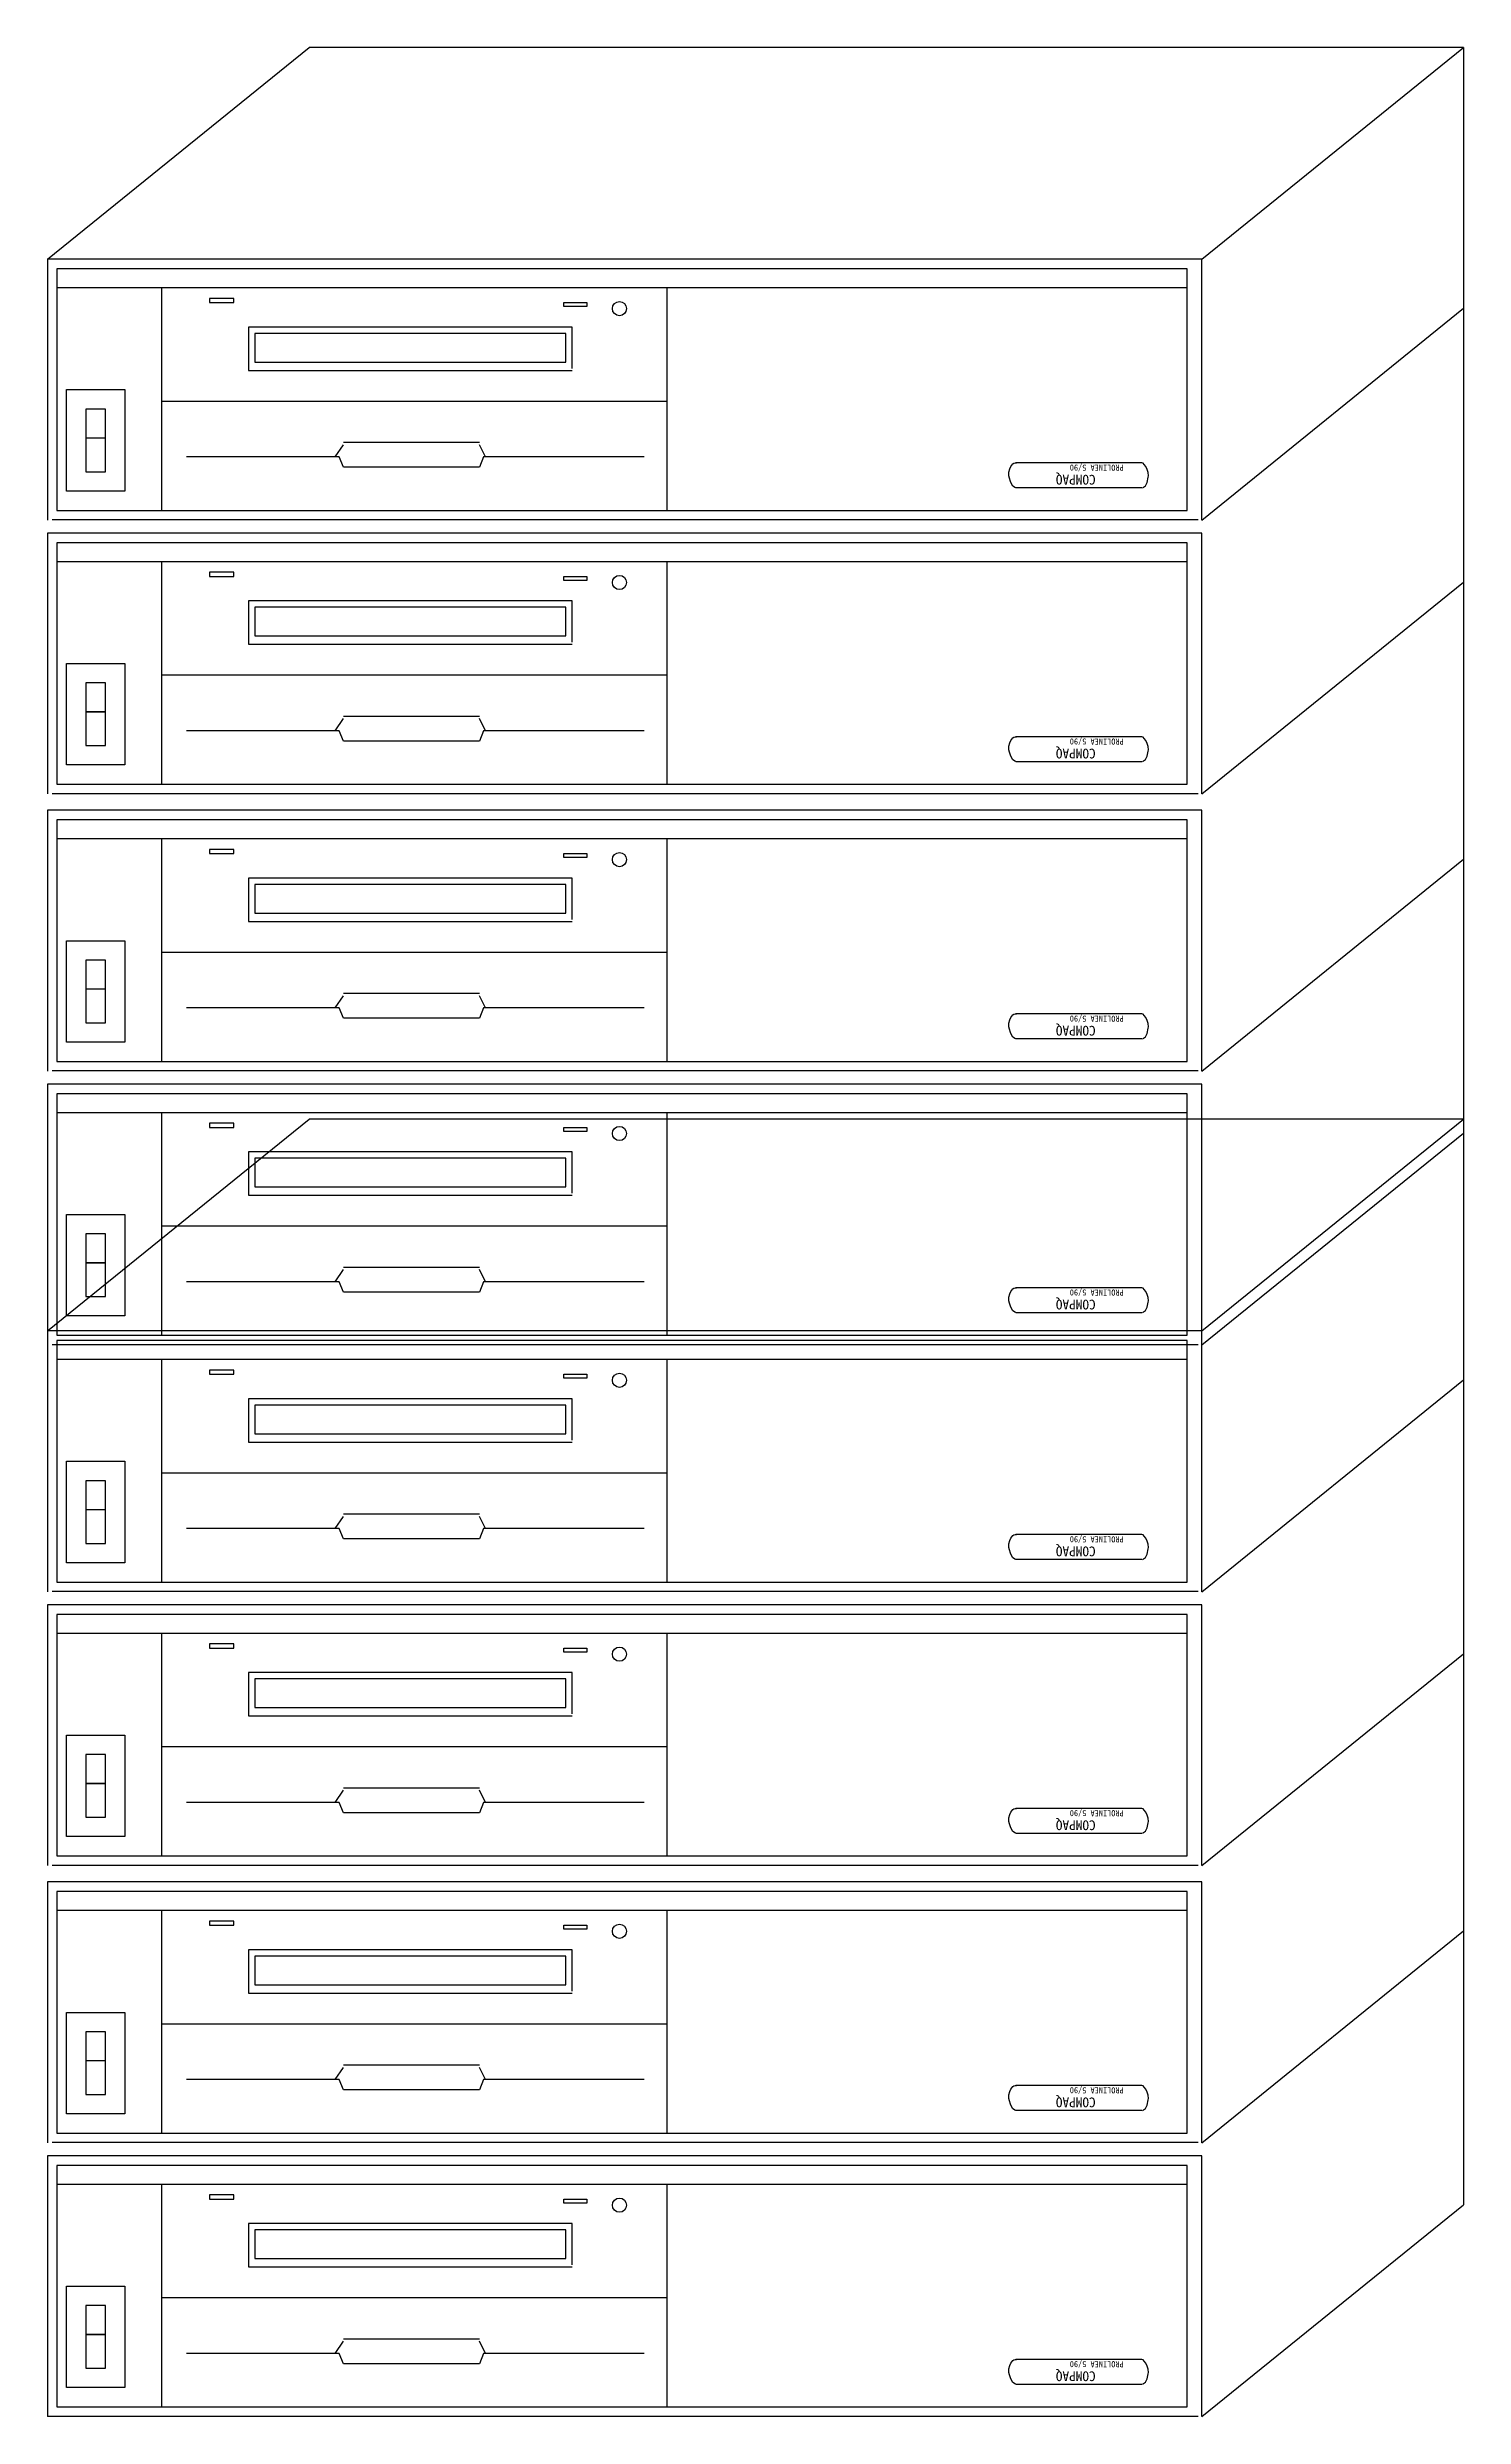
# Model space of a CAD drawing. Header units: inches. Extents: x 0 to 5.23, y 0 to 8.75.
import ezdxf

# ---------------------------------------------------------------- set-up
doc = ezdxf.new("R2010")
doc.units = ezdxf.units.IN
doc.header["$MEASUREMENT"] = 0
doc.layers.add('PIS系统', color=7, linetype='Continuous')
doc.styles.add('HZ', font='', dxfattribs={"width": 0.8})
doc.styles.get('HZ').set_extended_font_data('SimSun')

msp = doc.modelspace()

# ---------------------------------------------------------------- linework, layer by layer
at = {"layer": 'PIS系统', "color": 7, "linetype": 'Continuous'}
for p, q in [((0, 7.9635), (0.9666, 8.7457)), ((5.228, 8.7457), (0.9666, 8.7457)), ((4.2615, 7.9635), (5.228, 8.7457)), ((5.228, 8.7457), (5.228, 4.7381)), ((0, 7.9635), (0, 7.0009)), ((4.2615, 7.9635), (0, 7.9635)), ((4.2615, 7.0009), (4.2615, 7.9635)), ((0.0354, 7.9278), (0.0354, 7.0366)), ((4.2072, 7.9278), (0.0354, 7.9278)), ((4.2072, 7.0366), (4.2072, 7.9278)), ((4.2056, 7.8576), (0.0341, 7.8576)), ((0.4229, 7.0359), (0.4229, 7.8576)), ((0.5981, 7.8191), (0.5981, 7.8039)), ((0.6888, 7.8191), (0.5981, 7.8191)), ((0.5981, 7.8039), (0.6888, 7.8039)), ((0.6888, 7.8039), (0.6888, 7.8191)), ((1.9064, 7.8039), (1.991, 7.8039)), ((1.9064, 7.7886), (1.9064, 7.8039)), ((1.991, 7.7886), (1.9064, 7.7886)), ((1.991, 7.8039), (1.991, 7.7886)), ((2.287, 7.8576), (2.287, 7.0359)), ((1.9376, 7.7131), (0.7421, 7.7131)), ((0.7421, 7.7131), (0.7421, 7.5534)), ((1.9376, 7.5607), (1.9376, 7.7131)), ((4.2615, 7.0009), (5.228, 7.783)), ((1.9144, 7.6899), (0.7653, 7.6899)), ((0.7653, 7.6899), (0.7653, 7.5839)), ((1.9144, 7.5839), (1.9144, 7.6899)), ((0.7421, 7.5534), (1.9376, 7.5534)), ((0.7653, 7.5839), (1.9144, 7.5839)), ((0.0708, 7.4822), (0.2855, 7.4822)), ((0.0708, 7.108), (0.0708, 7.4822)), ((0.2855, 7.4822), (0.2855, 7.108)), ((2.287, 7.4387), (0.4229, 7.4387)), ((0.2147, 7.4107), (0.1416, 7.4107)), ((0.1416, 7.4107), (0.1416, 7.1794)), ((0.2147, 7.1794), (0.2147, 7.4107)), ((0.2136, 7.3036), (0.1416, 7.3036)), ((0.2133, 7.3028), (0.1418, 7.3028)), ((1.0624, 7.234), (1.0926, 7.279)), ((1.5952, 7.287), (1.0926, 7.287)), ((1.6173, 7.234), (1.5952, 7.279)), ((0.1416, 7.1794), (0.2147, 7.1794)), ((1.0775, 7.234), (0.5135, 7.234)), ((1.0926, 7.1956), (1.0775, 7.234)), ((1.5952, 7.1956), (1.0926, 7.1956)), ((1.6103, 7.234), (1.5952, 7.1956)), ((2.2035, 7.234), (1.6103, 7.234)), ((3.5498, 7.1775), (3.5535, 7.1896)), ((3.5498, 7.1641), (3.5498, 7.1775)), ((3.5535, 7.1896), (3.5572, 7.1982)), ((3.5572, 7.1982), (3.5644, 7.2079)), ((3.5644, 7.2079), (3.5681, 7.2103)), ((3.5681, 7.2103), (3.573, 7.2116)), ((3.573, 7.2116), (3.5778, 7.2116)), ((4.0396, 7.2117), (3.5748, 7.2117)), ((4.0452, 7.2103), (4.0403, 7.2116)), ((4.0489, 7.2054), (4.0452, 7.2103)), ((4.055, 7.1982), (4.0489, 7.2054)), ((4.0598, 7.1872), (4.055, 7.1982)), ((4.0634, 7.1763), (4.0598, 7.1872)), ((4.0647, 7.1641), (4.0634, 7.1763)), ((0.2855, 7.108), (0.0708, 7.108)), ((3.5522, 7.1556), (3.5498, 7.1641)), ((3.5559, 7.1434), (3.5522, 7.1556)), ((3.5596, 7.135), (3.5559, 7.1434)), ((3.5644, 7.1264), (3.5596, 7.135)), ((3.5741, 7.1203), (3.5644, 7.1264)), ((4.0396, 7.1199), (3.5748, 7.1199)), ((4.0428, 7.1203), (4.0537, 7.1277)), ((4.0537, 7.1277), (4.0598, 7.1398)), ((4.0598, 7.1398), (4.0634, 7.1592)), ((4.0634, 7.1592), (4.0647, 7.1641)), ((4.2486, 7.0018), (0.018, 7.0018)), ((0.0354, 7.0366), (4.2072, 7.0366)), ((0, 6.9524), (0, 5.9898)), ((4.2615, 6.9524), (0, 6.9524)), ((0.0354, 6.9167), (0.0354, 6.0256)), ((4.2072, 6.9167), (0.0354, 6.9167)), ((4.2072, 6.0256), (4.2072, 6.9167)), ((4.2615, 5.9898), (4.2615, 6.9524)), ((4.2056, 6.8466), (0.0341, 6.8466)), ((0.4229, 6.0248), (0.4229, 6.8466)), ((2.287, 6.8466), (2.287, 6.0248)), ((0.5981, 6.8081), (0.5981, 6.7928)), ((0.6888, 6.8081), (0.5981, 6.8081)), ((0.5981, 6.7928), (0.6888, 6.7928)), ((0.6888, 6.7928), (0.6888, 6.8081)), ((1.9064, 6.7776), (1.9064, 6.7928)), ((1.9064, 6.7928), (1.991, 6.7928)), ((1.991, 6.7776), (1.9064, 6.7776)), ((1.991, 6.7928), (1.991, 6.7776)), ((4.2615, 5.9898), (5.228, 6.772)), ((1.9376, 6.7021), (0.7421, 6.7021)), ((0.7421, 6.7021), (0.7421, 6.5424)), ((1.9144, 6.6789), (0.7653, 6.6789)), ((0.7653, 6.6789), (0.7653, 6.5729)), ((1.9144, 6.5729), (1.9144, 6.6789)), ((1.9376, 6.5497), (1.9376, 6.7021)), ((0.7653, 6.5729), (1.9144, 6.5729)), ((0.7421, 6.5424), (1.9376, 6.5424)), ((0.0708, 6.4711), (0.2855, 6.4711)), ((0.0708, 6.097), (0.0708, 6.4711)), ((0.2147, 6.3997), (0.1416, 6.3997)), ((0.1416, 6.3997), (0.1416, 6.1684)), ((0.2147, 6.1684), (0.2147, 6.3997)), ((0.2855, 6.4711), (0.2855, 6.097)), ((2.287, 6.4277), (0.4229, 6.4277)), ((0.2136, 6.2926), (0.1416, 6.2926)), ((0.2133, 6.2918), (0.1418, 6.2918)), ((1.0775, 6.223), (0.5135, 6.223)), ((1.0624, 6.223), (1.0926, 6.268)), ((1.0926, 6.1845), (1.0775, 6.223)), ((1.5952, 6.276), (1.0926, 6.276)), ((1.6173, 6.223), (1.5952, 6.268)), ((1.6103, 6.223), (1.5952, 6.1845)), ((2.2035, 6.223), (1.6103, 6.223)), ((0.1416, 6.1684), (0.2147, 6.1684)), ((1.5952, 6.1845), (1.0926, 6.1845)), ((3.5498, 6.1664), (3.5535, 6.1786)), ((3.5498, 6.1531), (3.5498, 6.1664)), ((3.5522, 6.1446), (3.5498, 6.1531)), ((3.5559, 6.1324), (3.5522, 6.1446)), ((3.5535, 6.1786), (3.5572, 6.1872)), ((3.5596, 6.124), (3.5559, 6.1324)), ((3.5572, 6.1872), (3.5644, 6.1969)), ((3.5644, 6.1154), (3.5596, 6.124)), ((3.5644, 6.1969), (3.5681, 6.1993)), ((3.5681, 6.1993), (3.573, 6.2006)), ((3.573, 6.2006), (3.5778, 6.2006)), ((4.0396, 6.2007), (3.5748, 6.2007)), ((4.0452, 6.1993), (4.0403, 6.2006)), ((4.0489, 6.1944), (4.0452, 6.1993)), ((4.055, 6.1872), (4.0489, 6.1944)), ((4.0537, 6.1166), (4.0598, 6.1288)), ((4.0598, 6.1762), (4.055, 6.1872)), ((4.0634, 6.1653), (4.0598, 6.1762)), ((4.0598, 6.1288), (4.0634, 6.1482)), ((4.0647, 6.1531), (4.0634, 6.1653)), ((4.0634, 6.1482), (4.0647, 6.1531)), ((0.2855, 6.097), (0.0708, 6.097)), ((3.5741, 6.1093), (3.5644, 6.1154)), ((4.0396, 6.1089), (3.5748, 6.1089)), ((4.0428, 6.1093), (4.0537, 6.1166)), ((4.2486, 5.9908), (0.018, 5.9908)), ((0.0354, 6.0256), (4.2072, 6.0256)), ((4.2615, 5.9295), (0, 5.9295)), ((0, 5.9295), (0, 4.9669)), ((4.2072, 5.8938), (0.0354, 5.8938)), ((0.0354, 5.8938), (0.0354, 5.0026)), ((4.2072, 5.0026), (4.2072, 5.8938)), ((4.2615, 4.9669), (4.2615, 5.9295)), ((4.2056, 5.8236), (0.0341, 5.8236)), ((0.4229, 5.0019), (0.4229, 5.8236)), ((0.5981, 5.7852), (0.5981, 5.7699)), ((0.6888, 5.7852), (0.5981, 5.7852)), ((0.6888, 5.7699), (0.6888, 5.7852)), ((2.287, 5.8236), (2.287, 5.0019)), ((0.5981, 5.7699), (0.6888, 5.7699)), ((1.9064, 5.7547), (1.9064, 5.7699)), ((1.9064, 5.7699), (1.991, 5.7699)), ((1.991, 5.7547), (1.9064, 5.7547)), ((1.991, 5.7699), (1.991, 5.7547)), ((4.2615, 4.9669), (5.228, 5.7491)), ((1.9376, 5.6792), (0.7421, 5.6792)), ((0.7421, 5.6792), (0.7421, 5.5195)), ((1.9144, 5.656), (0.7653, 5.656)), ((0.7653, 5.656), (0.7653, 5.55)), ((1.9144, 5.55), (1.9144, 5.656)), ((1.9376, 5.5267), (1.9376, 5.6792)), ((0.7421, 5.5195), (1.9376, 5.5195)), ((0.7653, 5.55), (1.9144, 5.55)), ((0.0708, 5.4482), (0.2855, 5.4482)), ((0.0708, 5.0741), (0.0708, 5.4482)), ((0.2855, 5.4482), (0.2855, 5.0741)), ((0.2147, 5.3768), (0.1416, 5.3768)), ((0.1416, 5.3768), (0.1416, 5.1455)), ((0.2147, 5.1455), (0.2147, 5.3768)), ((2.287, 5.4048), (0.4229, 5.4048)), ((0.2136, 5.2697), (0.1416, 5.2697)), ((0.2133, 5.2689), (0.1418, 5.2689)), ((1.5952, 5.2531), (1.0926, 5.2531)), ((1.0775, 5.2001), (0.5135, 5.2001)), ((1.0624, 5.2001), (1.0926, 5.2451)), ((1.0926, 5.1616), (1.0775, 5.2001)), ((1.5952, 5.1616), (1.0926, 5.1616)), ((1.6173, 5.2001), (1.5952, 5.2451)), ((1.6103, 5.2001), (1.5952, 5.1616)), ((2.2035, 5.2001), (1.6103, 5.2001)), ((3.5535, 5.1557), (3.5572, 5.1643)), ((3.5572, 5.1643), (3.5644, 5.1739)), ((3.5644, 5.1739), (3.5681, 5.1764)), ((3.5681, 5.1764), (3.573, 5.1777)), ((3.573, 5.1777), (3.5778, 5.1777)), ((4.0396, 5.1778), (3.5748, 5.1778)), ((4.0452, 5.1764), (4.0403, 5.1777)), ((4.0489, 5.1715), (4.0452, 5.1764)), ((4.055, 5.1643), (4.0489, 5.1715)), ((4.0598, 5.1533), (4.055, 5.1643)), ((0.2855, 5.0741), (0.0708, 5.0741)), ((0.1416, 5.1455), (0.2147, 5.1455)), ((3.5498, 5.1435), (3.5535, 5.1557)), ((3.5498, 5.1302), (3.5498, 5.1435)), ((3.5522, 5.1217), (3.5498, 5.1302)), ((3.5559, 5.1095), (3.5522, 5.1217)), ((3.5596, 5.101), (3.5559, 5.1095)), ((3.5644, 5.0924), (3.5596, 5.101)), ((3.5741, 5.0864), (3.5644, 5.0924)), ((4.0396, 5.086), (3.5748, 5.086)), ((4.0428, 5.0864), (4.0537, 5.0937)), ((4.0537, 5.0937), (4.0598, 5.1059)), ((4.0634, 5.1424), (4.0598, 5.1533)), ((4.0598, 5.1059), (4.0634, 5.1253)), ((4.0647, 5.1302), (4.0634, 5.1424)), ((4.0634, 5.1253), (4.0647, 5.1302)), ((0.0354, 5.0026), (4.2072, 5.0026)), ((0, 4.9185), (0, 3.9559)), ((4.2615, 4.9185), (0, 4.9185)), ((4.2486, 4.9679), (0.018, 4.9679)), ((4.2615, 3.9559), (4.2615, 4.9185)), ((4.2056, 4.8126), (0.0341, 4.8126)), ((0.0354, 4.8828), (0.0354, 3.9916)), ((4.2072, 4.8828), (0.0354, 4.8828)), ((0.4229, 3.9909), (0.4229, 4.8126)), ((2.287, 4.8126), (2.287, 3.9909)), ((4.2072, 3.9916), (4.2072, 4.8828)), ((0, 4.0076), (0.9666, 4.7897)), ((0.5981, 4.7741), (0.5981, 4.7589)), ((0.6888, 4.7741), (0.5981, 4.7741)), ((0.5981, 4.7589), (0.6888, 4.7589)), ((0.6888, 4.7589), (0.6888, 4.7741)), ((5.228, 4.7897), (0.9666, 4.7897)), ((1.9064, 4.7589), (1.991, 4.7589)), ((1.9064, 4.7437), (1.9064, 4.7589)), ((1.991, 4.7437), (1.9064, 4.7437)), ((1.991, 4.7589), (1.991, 4.7437)), ((4.2615, 4.0076), (5.228, 4.7897)), ((4.2615, 3.9559), (5.228, 4.7381)), ((5.228, 4.7897), (5.228, 0.7822)), ((1.9376, 4.6682), (0.7421, 4.6682)), ((0.7421, 4.6682), (0.7421, 4.5085)), ((1.9144, 4.6449), (0.7653, 4.6449)), ((0.7653, 4.6449), (0.7653, 4.539)), ((1.9144, 4.539), (1.9144, 4.6449)), ((1.9376, 4.5157), (1.9376, 4.6682)), ((0.7421, 4.5085), (1.9376, 4.5085)), ((0.7653, 4.539), (1.9144, 4.539)), ((0.0708, 4.4372), (0.2855, 4.4372)), ((0.0708, 4.0631), (0.0708, 4.4372)), ((0.2855, 4.4372), (0.2855, 4.0631)), ((2.287, 4.3938), (0.4229, 4.3938)), ((0.2147, 4.3658), (0.1416, 4.3658)), ((0.1416, 4.3658), (0.1416, 4.1345)), ((0.2147, 4.1345), (0.2147, 4.3658)), ((0.2136, 4.2586), (0.1416, 4.2586)), ((0.2133, 4.2579), (0.1418, 4.2579)), ((1.0624, 4.1891), (1.0926, 4.2341)), ((1.5952, 4.2421), (1.0926, 4.2421)), ((1.6173, 4.1891), (1.5952, 4.2341)), ((0.1416, 4.1345), (0.2147, 4.1345)), ((1.0775, 4.1891), (0.5135, 4.1891)), ((1.0926, 4.1506), (1.0775, 4.1891)), ((1.5952, 4.1506), (1.0926, 4.1506)), ((1.6103, 4.1891), (1.5952, 4.1506)), ((2.2035, 4.1891), (1.6103, 4.1891)), ((3.5498, 4.1325), (3.5535, 4.1447)), ((3.5498, 4.1192), (3.5498, 4.1325)), ((3.5522, 4.1107), (3.5498, 4.1192)), ((3.5559, 4.0985), (3.5522, 4.1107)), ((3.5535, 4.1447), (3.5572, 4.1533)), ((3.5572, 4.1533), (3.5644, 4.1629)), ((3.5644, 4.1629), (3.5681, 4.1654)), ((3.5681, 4.1654), (3.573, 4.1666)), ((3.573, 4.1666), (3.5778, 4.1666)), ((4.0396, 4.1668), (3.5748, 4.1668)), ((4.0452, 4.1654), (4.0403, 4.1666)), ((4.0489, 4.1605), (4.0452, 4.1654)), ((4.055, 4.1533), (4.0489, 4.1605)), ((4.0598, 4.1423), (4.055, 4.1533)), ((4.0634, 4.1313), (4.0598, 4.1423)), ((4.0598, 4.0949), (4.0634, 4.1143)), ((4.0647, 4.1192), (4.0634, 4.1313)), ((4.0634, 4.1143), (4.0647, 4.1192)), ((0.2855, 4.0631), (0.0708, 4.0631)), ((3.5596, 4.09), (3.5559, 4.0985)), ((3.5644, 4.0814), (3.5596, 4.09)), ((3.5741, 4.0754), (3.5644, 4.0814)), ((4.0396, 4.075), (3.5748, 4.075)), ((4.0428, 4.0754), (4.0537, 4.0827)), ((4.0537, 4.0827), (4.0598, 4.0949)), ((0, 4.0076), (0, 3.045)), ((4.2615, 4.0076), (0, 4.0076)), ((4.2486, 3.9569), (0.018, 3.9569)), ((0.0354, 3.9916), (4.2072, 3.9916)), ((0.0354, 3.9718), (0.0354, 3.0807)), ((4.2072, 3.9718), (0.0354, 3.9718)), ((4.2072, 3.0807), (4.2072, 3.9718)), ((4.2615, 3.045), (4.2615, 4.0076)), ((4.2056, 3.9017), (0.0341, 3.9017)), ((0.4229, 3.08), (0.4229, 3.9017)), ((0.5981, 3.8632), (0.5981, 3.848)), ((0.6888, 3.8632), (0.5981, 3.8632)), ((0.6888, 3.848), (0.6888, 3.8632)), ((2.287, 3.9017), (2.287, 3.08)), ((0.5981, 3.848), (0.6888, 3.848)), ((1.9064, 3.8327), (1.9064, 3.848)), ((1.9064, 3.848), (1.991, 3.848)), ((1.991, 3.8327), (1.9064, 3.8327)), ((1.991, 3.848), (1.991, 3.8327)), ((4.2615, 3.045), (5.228, 3.8271)), ((1.9376, 3.7572), (0.7421, 3.7572)), ((0.7421, 3.7572), (0.7421, 3.5975)), ((1.9144, 3.734), (0.7653, 3.734)), ((0.7653, 3.734), (0.7653, 3.628)), ((1.9144, 3.628), (1.9144, 3.734)), ((1.9376, 3.6048), (1.9376, 3.7572)), ((0.7421, 3.5975), (1.9376, 3.5975)), ((0.7653, 3.628), (1.9144, 3.628)), ((0.0708, 3.5263), (0.2855, 3.5263)), ((0.0708, 3.1521), (0.0708, 3.5263)), ((0.2855, 3.5263), (0.2855, 3.1521)), ((0.2147, 3.4548), (0.1416, 3.4548)), ((0.1416, 3.4548), (0.1416, 3.2235)), ((0.2147, 3.2235), (0.2147, 3.4548)), ((2.287, 3.4828), (0.4229, 3.4828)), ((0.2136, 3.3477), (0.1416, 3.3477)), ((0.2133, 3.3469), (0.1418, 3.3469)), ((1.5952, 3.3311), (1.0926, 3.3311)), ((1.0775, 3.2781), (0.5135, 3.2781)), ((1.0624, 3.2781), (1.0926, 3.3231)), ((1.0926, 3.2397), (1.0775, 3.2781)), ((1.5952, 3.2397), (1.0926, 3.2397)), ((1.6173, 3.2781), (1.5952, 3.3231)), ((1.6103, 3.2781), (1.5952, 3.2397)), ((2.2035, 3.2781), (1.6103, 3.2781)), ((3.5535, 3.2337), (3.5572, 3.2423)), ((3.5572, 3.2423), (3.5644, 3.252)), ((3.5644, 3.252), (3.5681, 3.2544)), ((3.5681, 3.2544), (3.573, 3.2557)), ((3.573, 3.2557), (3.5778, 3.2557)), ((4.0396, 3.2558), (3.5748, 3.2558)), ((4.0452, 3.2544), (4.0403, 3.2557)), ((4.0489, 3.2495), (4.0452, 3.2544)), ((4.055, 3.2423), (4.0489, 3.2495)), ((4.0598, 3.2313), (4.055, 3.2423)), ((0.2855, 3.1521), (0.0708, 3.1521)), ((0.1416, 3.2235), (0.2147, 3.2235)), ((3.5498, 3.2216), (3.5535, 3.2337)), ((3.5498, 3.2082), (3.5498, 3.2216)), ((3.5522, 3.1997), (3.5498, 3.2082)), ((3.5559, 3.1875), (3.5522, 3.1997)), ((3.5596, 3.1791), (3.5559, 3.1875)), ((3.5644, 3.1705), (3.5596, 3.1791)), ((3.5741, 3.1644), (3.5644, 3.1705)), ((4.0396, 3.164), (3.5748, 3.164)), ((4.0428, 3.1644), (4.0537, 3.1718)), ((4.0537, 3.1718), (4.0598, 3.1839)), ((4.0634, 3.2204), (4.0598, 3.2313)), ((4.0598, 3.1839), (4.0634, 3.2033)), ((4.0647, 3.2082), (4.0634, 3.2204)), ((4.0634, 3.2033), (4.0647, 3.2082)), ((0.0354, 3.0807), (4.2072, 3.0807)), ((0, 2.9965), (0, 2.0339)), ((4.2615, 2.9965), (0, 2.9965)), ((4.2486, 3.0459), (0.018, 3.0459)), ((4.2615, 2.0339), (4.2615, 2.9965)), ((4.2056, 2.8906), (0.0341, 2.8906)), ((0.0354, 2.9608), (0.0354, 2.0696)), ((4.2072, 2.9608), (0.0354, 2.9608)), ((0.4229, 2.0689), (0.4229, 2.8906)), ((2.287, 2.8906), (2.287, 2.0689)), ((4.2072, 2.0696), (4.2072, 2.9608)), ((0.5981, 2.8522), (0.5981, 2.8369)), ((0.6888, 2.8522), (0.5981, 2.8522)), ((0.5981, 2.8369), (0.6888, 2.8369)), ((0.6888, 2.8369), (0.6888, 2.8522)), ((1.9064, 2.8369), (1.991, 2.8369)), ((1.9064, 2.8217), (1.9064, 2.8369)), ((1.991, 2.8217), (1.9064, 2.8217)), ((1.991, 2.8369), (1.991, 2.8217)), ((4.2615, 2.0339), (5.228, 2.8161)), ((1.9376, 2.7462), (0.7421, 2.7462)), ((0.7421, 2.7462), (0.7421, 2.5865)), ((1.9144, 2.723), (0.7653, 2.723)), ((0.7653, 2.723), (0.7653, 2.617)), ((1.9144, 2.617), (1.9144, 2.723)), ((1.9376, 2.5938), (1.9376, 2.7462)), ((0.7421, 2.5865), (1.9376, 2.5865)), ((0.7653, 2.617), (1.9144, 2.617)), ((0.0708, 2.5152), (0.2855, 2.5152)), ((0.0708, 2.1411), (0.0708, 2.5152)), ((0.2855, 2.5152), (0.2855, 2.1411)), ((2.287, 2.4718), (0.4229, 2.4718)), ((0.2147, 2.4438), (0.1416, 2.4438)), ((0.1416, 2.4438), (0.1416, 2.2125)), ((0.2147, 2.2125), (0.2147, 2.4438)), ((0.2136, 2.3367), (0.1416, 2.3367)), ((0.2133, 2.3359), (0.1418, 2.3359)), ((1.0624, 2.2671), (1.0926, 2.3121)), ((1.5952, 2.3201), (1.0926, 2.3201)), ((1.6173, 2.2671), (1.5952, 2.3121)), ((0.1416, 2.2125), (0.2147, 2.2125)), ((1.0775, 2.2671), (0.5135, 2.2671)), ((1.0926, 2.2286), (1.0775, 2.2671)), ((1.5952, 2.2286), (1.0926, 2.2286)), ((1.6103, 2.2671), (1.5952, 2.2286)), ((2.2035, 2.2671), (1.6103, 2.2671)), ((3.5498, 2.2105), (3.5535, 2.2227)), ((3.5498, 2.1972), (3.5498, 2.2105)), ((3.5522, 2.1887), (3.5498, 2.1972)), ((3.5559, 2.1765), (3.5522, 2.1887)), ((3.5535, 2.2227), (3.5572, 2.2313)), ((3.5572, 2.2313), (3.5644, 2.2409)), ((3.5644, 2.2409), (3.5681, 2.2434)), ((3.5681, 2.2434), (3.573, 2.2447)), ((3.573, 2.2447), (3.5778, 2.2447)), ((4.0396, 2.2448), (3.5748, 2.2448)), ((4.0452, 2.2434), (4.0403, 2.2447)), ((4.0489, 2.2385), (4.0452, 2.2434)), ((4.055, 2.2313), (4.0489, 2.2385)), ((4.0598, 2.2203), (4.055, 2.2313)), ((4.0634, 2.2094), (4.0598, 2.2203)), ((4.0598, 2.1729), (4.0634, 2.1923)), ((4.0647, 2.1972), (4.0634, 2.2094)), ((4.0634, 2.1923), (4.0647, 2.1972)), ((0.2855, 2.1411), (0.0708, 2.1411)), ((3.5596, 2.168), (3.5559, 2.1765)), ((3.5644, 2.1595), (3.5596, 2.168)), ((3.5741, 2.1534), (3.5644, 2.1595)), ((4.0396, 2.153), (3.5748, 2.153)), ((4.0428, 2.1534), (4.0537, 2.1607)), ((4.0537, 2.1607), (4.0598, 2.1729)), ((4.2486, 2.0349), (0.018, 2.0349)), ((0.0354, 2.0696), (4.2072, 2.0696)), ((0, 1.9736), (0, 1.011)), ((4.2615, 1.9736), (0, 1.9736)), ((0.0354, 1.9379), (0.0354, 1.0467)), ((4.2072, 1.9379), (0.0354, 1.9379)), ((4.2072, 1.0467), (4.2072, 1.9379)), ((4.2615, 1.011), (4.2615, 1.9736)), ((4.2056, 1.8677), (0.0341, 1.8677)), ((0.4229, 1.046), (0.4229, 1.8677)), ((2.287, 1.8677), (2.287, 1.046)), ((0.5981, 1.8293), (0.5981, 1.814)), ((0.6888, 1.8293), (0.5981, 1.8293)), ((0.5981, 1.814), (0.6888, 1.814)), ((0.6888, 1.814), (0.6888, 1.8293)), ((1.9064, 1.814), (1.991, 1.814)), ((1.9064, 1.7988), (1.9064, 1.814)), ((1.991, 1.7988), (1.9064, 1.7988)), ((1.991, 1.814), (1.991, 1.7988)), ((4.2615, 1.011), (5.228, 1.7932)), ((1.9376, 1.7233), (0.7421, 1.7233)), ((0.7421, 1.7233), (0.7421, 1.5636)), ((1.9144, 1.7001), (0.7653, 1.7001)), ((0.7653, 1.7001), (0.7653, 1.5941)), ((1.9144, 1.5941), (1.9144, 1.7001)), ((1.9376, 1.5708), (1.9376, 1.7233)), ((0.7653, 1.5941), (1.9144, 1.5941)), ((0.0708, 1.4923), (0.2855, 1.4923)), ((0.0708, 1.1182), (0.0708, 1.4923)), ((0.2855, 1.4923), (0.2855, 1.1182)), ((0.7421, 1.5636), (1.9376, 1.5636)), ((0.2147, 1.4209), (0.1416, 1.4209)), ((0.1416, 1.4209), (0.1416, 1.1896)), ((0.2147, 1.1896), (0.2147, 1.4209)), ((2.287, 1.4489), (0.4229, 1.4489)), ((0.2136, 1.3137), (0.1416, 1.3137)), ((0.2133, 1.313), (0.1418, 1.313)), ((1.0775, 1.2442), (0.5135, 1.2442)), ((1.0624, 1.2442), (1.0926, 1.2892)), ((1.0926, 1.2057), (1.0775, 1.2442)), ((1.5952, 1.2972), (1.0926, 1.2972)), ((1.6173, 1.2442), (1.5952, 1.2892)), ((1.6103, 1.2442), (1.5952, 1.2057)), ((2.2035, 1.2442), (1.6103, 1.2442)), ((0.1416, 1.1896), (0.2147, 1.1896)), ((1.5952, 1.2057), (1.0926, 1.2057)), ((3.5498, 1.1876), (3.5535, 1.1998)), ((3.5498, 1.1743), (3.5498, 1.1876)), ((3.5522, 1.1658), (3.5498, 1.1743)), ((3.5559, 1.1536), (3.5522, 1.1658)), ((3.5535, 1.1998), (3.5572, 1.2084)), ((3.5596, 1.1451), (3.5559, 1.1536)), ((3.5572, 1.2084), (3.5644, 1.218)), ((3.5644, 1.1365), (3.5596, 1.1451)), ((3.5644, 1.218), (3.5681, 1.2205)), ((3.5681, 1.2205), (3.573, 1.2217)), ((3.573, 1.2217), (3.5778, 1.2217)), ((4.0396, 1.2219), (3.5748, 1.2219)), ((4.0452, 1.2205), (4.0403, 1.2217)), ((4.0428, 1.1305), (4.0537, 1.1378)), ((4.0489, 1.2156), (4.0452, 1.2205)), ((4.055, 1.2084), (4.0489, 1.2156)), ((4.0537, 1.1378), (4.0598, 1.15)), ((4.0598, 1.1974), (4.055, 1.2084)), ((4.0634, 1.1865), (4.0598, 1.1974)), ((4.0598, 1.15), (4.0634, 1.1694)), ((4.0647, 1.1743), (4.0634, 1.1865)), ((4.0634, 1.1694), (4.0647, 1.1743)), ((0.2855, 1.1182), (0.0708, 1.1182)), ((3.5741, 1.1305), (3.5644, 1.1365)), ((4.0396, 1.1301), (3.5748, 1.1301)), ((0, 0.9626), (0, 0)), ((4.2615, 0.9626), (0, 0.9626)), ((4.2486, 1.012), (0.018, 1.012)), ((0.0354, 1.0467), (4.2072, 1.0467)), ((4.2615, 0), (4.2615, 0.9626)), ((0.0354, 0.9269), (0.0354, 0.0357)), ((4.2072, 0.9269), (0.0354, 0.9269)), ((4.2072, 0.0357), (4.2072, 0.9269)), ((4.2056, 0.8567), (0.0341, 0.8567)), ((0.4229, 0.035), (0.4229, 0.8567)), ((0.5981, 0.8182), (0.5981, 0.803)), ((0.6888, 0.8182), (0.5981, 0.8182)), ((0.5981, 0.803), (0.6888, 0.803)), ((0.6888, 0.803), (0.6888, 0.8182)), ((1.9064, 0.7878), (1.9064, 0.803)), ((1.9064, 0.803), (1.991, 0.803)), ((1.991, 0.7878), (1.9064, 0.7878)), ((1.991, 0.803), (1.991, 0.7878)), ((2.287, 0.8567), (2.287, 0.035)), ((1.9376, 0.7123), (0.7421, 0.7123)), ((0.7421, 0.7123), (0.7421, 0.5526)), ((1.9376, 0.5598), (1.9376, 0.7123)), ((4.2615, 0), (5.228, 0.7822)), ((1.9144, 0.689), (0.7653, 0.689)), ((0.7653, 0.689), (0.7653, 0.5831)), ((1.9144, 0.5831), (1.9144, 0.689)), ((0.7421, 0.5526), (1.9376, 0.5526)), ((0.7653, 0.5831), (1.9144, 0.5831)), ((0.0708, 0.4813), (0.2855, 0.4813)), ((0.0708, 0.1071), (0.0708, 0.4813)), ((0.2855, 0.4813), (0.2855, 0.1071)), ((2.287, 0.4379), (0.4229, 0.4379)), ((0.2147, 0.4099), (0.1416, 0.4099)), ((0.1416, 0.4099), (0.1416, 0.1786)), ((0.2147, 0.1786), (0.2147, 0.4099)), ((0.2136, 0.3027), (0.1416, 0.3027)), ((0.2133, 0.302), (0.1418, 0.302)), ((1.0624, 0.2332), (1.0926, 0.2782)), ((1.5952, 0.2862), (1.0926, 0.2862)), ((1.6173, 0.2332), (1.5952, 0.2782)), ((0.1416, 0.1786), (0.2147, 0.1786)), ((1.0775, 0.2332), (0.5135, 0.2332)), ((1.0926, 0.1947), (1.0775, 0.2332)), ((1.5952, 0.1947), (1.0926, 0.1947)), ((1.6103, 0.2332), (1.5952, 0.1947)), ((2.2035, 0.2332), (1.6103, 0.2332)), ((3.5498, 0.1766), (3.5535, 0.1888)), ((3.5498, 0.1633), (3.5498, 0.1766)), ((3.5535, 0.1888), (3.5572, 0.1974)), ((3.5572, 0.1974), (3.5644, 0.207)), ((3.5644, 0.207), (3.5681, 0.2095)), ((3.5681, 0.2095), (3.573, 0.2107)), ((3.573, 0.2107), (3.5778, 0.2107)), ((4.0396, 0.2109), (3.5748, 0.2109)), ((4.0452, 0.2095), (4.0403, 0.2107)), ((4.0489, 0.2046), (4.0452, 0.2095)), ((4.055, 0.1974), (4.0489, 0.2046)), ((4.0598, 0.1864), (4.055, 0.1974)), ((4.0634, 0.1754), (4.0598, 0.1864)), ((4.0647, 0.1633), (4.0634, 0.1754)), ((0.2855, 0.1071), (0.0708, 0.1071)), ((3.5522, 0.1548), (3.5498, 0.1633)), ((3.5559, 0.1426), (3.5522, 0.1548)), ((3.5596, 0.1341), (3.5559, 0.1426)), ((3.5644, 0.1255), (3.5596, 0.1341)), ((3.5741, 0.1195), (3.5644, 0.1255)), ((4.0396, 0.1191), (3.5748, 0.1191)), ((4.0428, 0.1195), (4.0537, 0.1268)), ((4.0537, 0.1268), (4.0598, 0.139)), ((4.0598, 0.139), (4.0634, 0.1584)), ((4.0634, 0.1584), (4.0647, 0.1633)), ((4.2486, 0.001), (0, 0)), ((0.0354, 0.0357), (4.2072, 0.0357))]:
    msp.add_line(p, q, dxfattribs=at)
for centre in [(2.1118, 7.7814), (2.1118, 6.7703), (2.1118, 5.7474), (2.1118, 4.7364), (2.1118, 3.8254), (2.1118, 2.8144), (2.1118, 1.7915), (2.1118, 0.7805)]:
    msp.add_circle(centre, 0.0262, dxfattribs=at)

# ---------------------------------------------------------------- texts
at = {"layer": 'PIS系统', "color": 7, "linetype": 'Continuous', "style": 'HZ'}
for s, height, p in [('COMPAQ', 0.03602, (3.8698, 7.1678)), ('PROLINEA 5/90', 0.022513, (3.9733, 7.2054)), ('COMPAQ', 0.03602, (3.8698, 6.1568)), ('PROLINEA 5/90', 0.022513, (3.9733, 6.1944)), ('PROLINEA 5/90', 0.022513, (3.9733, 5.1715)), ('COMPAQ', 0.03602, (3.8698, 5.1339)), ('COMPAQ', 0.03602, (3.8698, 4.1229)), ('PROLINEA 5/90', 0.022513, (3.9733, 4.1605)), ('PROLINEA 5/90', 0.022513, (3.9733, 3.2495)), ('COMPAQ', 0.03602, (3.8698, 3.2119)), ('COMPAQ', 0.03602, (3.8698, 2.2009)), ('PROLINEA 5/90', 0.022513, (3.9733, 2.2385)), ('COMPAQ', 0.03602, (3.8698, 1.178)), ('PROLINEA 5/90', 0.022513, (3.9733, 1.2156)), ('COMPAQ', 0.03602, (3.8698, 0.167)), ('PROLINEA 5/90', 0.022513, (3.9733, 0.2046))]:
    msp.add_text(s, height=height, rotation=180, dxfattribs=at).set_placement(p)

doc.saveas('drawing.dxf')
